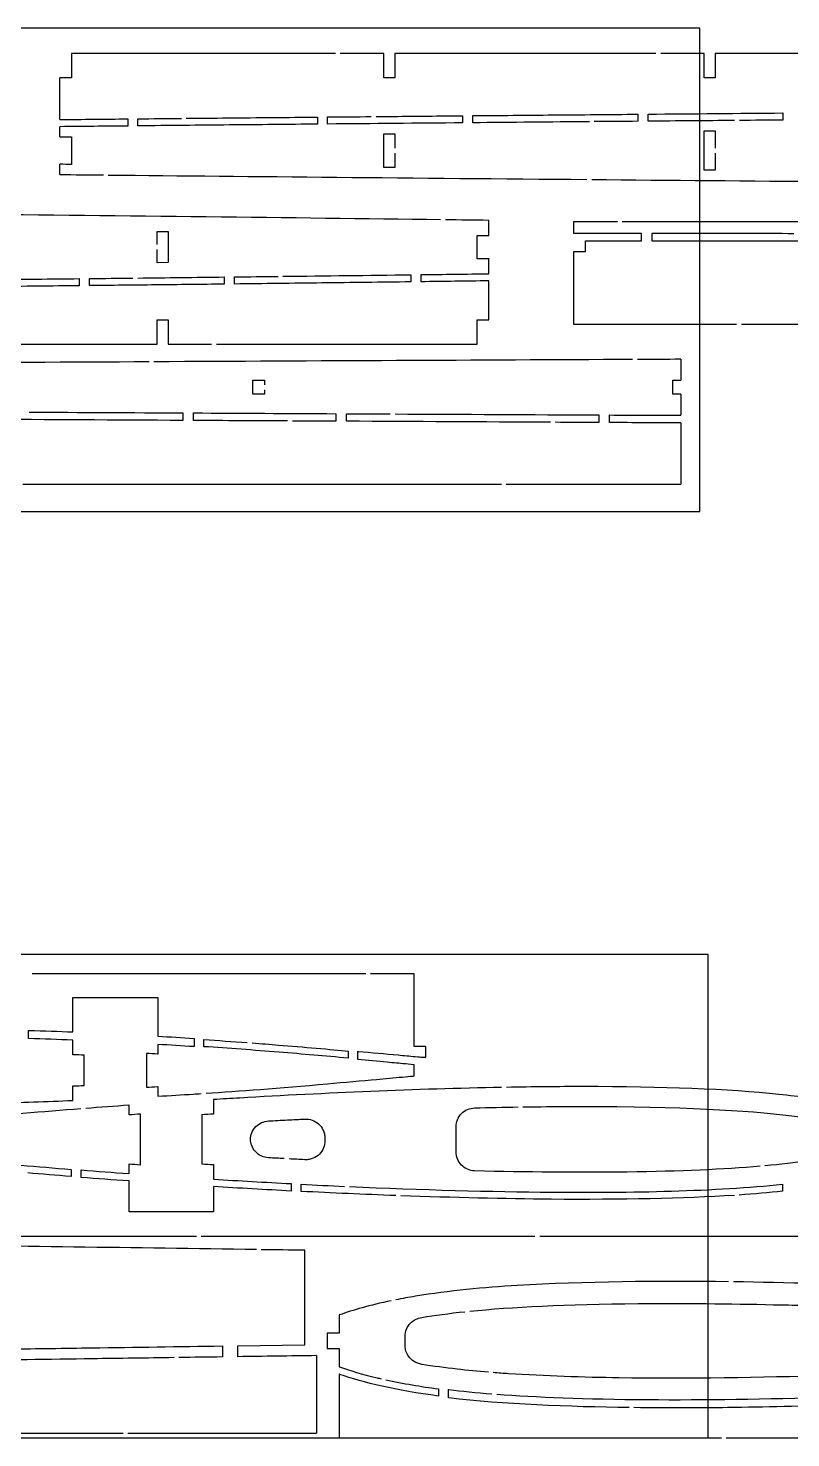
# Model space of a CAD drawing. Header units: millimetres. Extents: x -769 to 745, y -600 to 149.
# Drawn here: x 269.3 to 427, y -143 to 148.6 of the extents above; entities that cross this region are included whole.
import ezdxf

# ---------------------------------------------------------------- set-up
doc = ezdxf.new("R2010")
doc.units = ezdxf.units.MM
doc.header["$MEASUREMENT"] = 0
doc.layers.add('90X10', color=1, linetype='Continuous')

msp = doc.modelspace()

# ---------------------------------------------------------------- linework, layer by layer
for p, q in [((332.87, 143.35), (278.26, 143.35)), ((278.26, 143.35), (278.26, 138.35)), ((342.87, 143.35), (333.87, 143.35)), ((342.87, 138.35), (342.87, 143.35)), ((399.12, 143.35), (345.13, 143.35)), ((345.13, 143.35), (345.13, 138.35)), ((409.12, 143.35), (400.12, 143.35)), ((409.12, 138.35), (409.12, 143.35)), ((465.38, 143.35), (411.39, 143.35)), ((411.39, 143.35), (411.39, 138.35)), ((278.26, 138.35), (275.87, 138.35)), ((275.87, 129.71), (275.87, 138.35)), ((345.13, 138.35), (342.87, 138.35)), ((411.39, 138.35), (409.12, 138.35)), ((289.9, 129.85), (289.9, 128.38)), ((292.02, 128.4), (292.02, 129.87)), ((329.13, 130.23), (329.13, 128.76)), ((331.25, 128.78), (331.25, 130.25)), ((359.13, 130.5), (359.13, 129.03)), ((361.25, 129.05), (361.25, 130.52)), ((395.39, 130.82), (395.39, 129.35)), ((397.51, 129.37), (397.51, 130.84)), ((425.39, 131.08), (425.39, 129.61)), ((275.87, 126.12), (275.87, 128.24)), ((278.26, 126.14), (278.26, 120.44)), ((342.87, 126.76), (345.13, 126.78)), ((342.87, 119.82), (342.87, 126.76)), ((345.13, 126.78), (345.13, 123.79)), ((409.13, 127.35), (411.39, 127.37)), ((409.13, 119.23), (409.13, 127.35)), ((411.39, 127.37), (411.39, 123.79)), ((345.13, 122.79), (345.13, 119.8)), ((411.39, 122.79), (411.39, 119.21)), ((275.87, 118.34), (275.87, 120.46)), ((345.13, 119.8), (342.87, 119.82)), ((411.39, 119.21), (409.13, 119.23)), ((364.59, 105.73), (364.59, 108.85)), ((382.18, 106.12), (382.18, 108.62)), ((295.99, 103.83), (295.99, 106.56)), ((295.99, 106.56), (298.25, 106.53)), ((298.25, 106.53), (298.25, 100.13)), ((362.2, 100.9), (362.2, 105.76)), ((396.18, 106.12), (382.18, 106.12)), ((396.18, 104.65), (396.18, 106.12)), ((398.3, 106.12), (398.3, 104.64)), ((295.99, 100.1), (295.99, 102.83)), ((382.18, 87.31), (382.18, 102.43)), ((382.18, 102.43), (384.56, 102.43)), ((384.56, 102.43), (384.56, 104.65)), ((384.56, 104.65), (396.18, 104.65)), ((298.25, 100.13), (295.99, 100.1)), ((364.59, 97.81), (364.59, 100.94)), ((279.86, 96.8), (279.86, 95.33)), ((281.98, 95.35), (281.98, 96.82)), ((309.87, 97.14), (309.87, 95.66)), ((311.99, 95.69), (311.99, 97.16)), ((348.44, 97.6), (348.44, 96.13)), ((350.56, 96.16), (350.56, 97.63)), ((364.59, 88.27), (364.59, 96.34)), ((295.99, 83.27), (295.99, 88.27)), ((295.99, 88.27), (298.25, 88.27)), ((298.25, 88.27), (298.25, 83.27)), ((362.2, 83.27), (362.2, 88.27)), ((362.2, 88.27), (364.59, 88.27)), ((415.8, 87.31), (382.18, 87.31)), ((515.8, 87.31), (416.8, 87.31)), ((231.99, 83.27), (295.99, 83.27)), ((298.25, 83.27), (307.25, 83.27)), ((308.25, 83.27), (362.2, 83.27)), ((404.31, 80.11), (404.31, 75.76)), ((315.78, 72.88), (315.78, 75.76)), ((315.78, 75.76), (318.17, 75.76)), ((318.17, 75.76), (318.17, 74.82)), ((318.17, 73.82), (318.17, 72.88)), ((402.64, 72.88), (402.64, 75.76)), ((402.64, 75.76), (404.31, 75.76)), ((318.17, 72.88), (315.78, 72.88)), ((404.31, 72.88), (402.64, 72.88)), ((404.31, 72.88), (404.31, 68.52)), ((301.28, 69.02), (301.28, 67.46)), ((303.51, 67.45), (303.51, 69.01)), ((332.95, 68.86), (332.95, 67.3)), ((335.18, 67.29), (335.18, 68.85)), ((387.3, 68.6), (387.3, 67.03)), ((389.53, 67.02), (389.53, 68.59)), ((404.31, 66.95), (404.31, 54.26)), ((268.19, 54.26), (367.19, 54.26)), ((368.19, 54.26), (404.31, 54.26)), ((339.12, -47.07), (270.12, -47.07)), ((349.12, -47.07), (340.12, -47.07)), ((349.12, -62.07), (349.12, -47.07)), ((278.55, -59.06), (278.55, -51.95)), ((278.55, -51.95), (281.05, -51.95)), ((281.05, -51.95), (281.05, -51.95)), ((281.05, -51.95), (293.7, -51.95)), ((293.7, -51.95), (296.14, -51.95)), ((296.14, -51.95), (296.14, -59.94)), ((269.41, -60.44), (269.41, -58.73)), ((278.55, -63.77), (278.55, -60.77)), ((303.65, -60.39), (303.65, -62.1)), ((305.65, -62.11), (305.65, -60.64)), ((280.93, -70.14), (280.93, -63.87)), ((293.76, -63.51), (293.76, -70.5)), ((296.14, -61.65), (296.14, -63.65)), ((335.49, -63.01), (335.49, -64.49)), ((337.49, -64.79), (337.49, -63.07)), ((351.51, -62.07), (349.12, -62.07)), ((351.51, -62.07), (351.51, -64.37)), ((349.12, -68.17), (349.12, -65.84)), ((278.55, -73.24), (278.55, -70.24)), ((296.14, -70.36), (296.14, -72.37)), ((290.18, -76.23), (290.18, -74.22)), ((307.62, -73.06), (307.62, -76.07)), ((292.57, -86.53), (292.57, -76.06)), ((305.24, -76.22), (305.24, -86.37)), ((357.8, -83.87), (357.8, -78.72)), ((330.68, -81.02), (330.68, -81.56)), ((278.2, -87.49), (278.2, -88.97)), ((290.18, -88.36), (290.18, -86.36)), ((307.62, -86.52), (307.62, -89.52)), ((280.28, -89.16), (280.28, -87.62)), ((290.18, -96.27), (290.18, -89.9)), ((307.62, -91.06), (307.62, -96.27)), ((323.68, -90.44), (323.68, -91.98)), ((325.77, -92.05), (325.77, -90.59)), ((425.31, -90.55), (425.31, -92.02)), ((292.54, -96.27), (290.18, -96.27)), ((305.29, -96.26), (292.54, -96.27)), ((305.29, -96.27), (305.29, -96.26)), ((307.62, -96.27), (305.29, -96.27)), ((235.1, -101.32), (304.1, -101.32)), ((305.1, -101.32), (374.1, -101.32)), ((375.1, -101.32), (446.71, -101.32)), ((326.52, -123.79), (326.52, -104.24)), ((333.66, -117.62), (333.66, -121.42)), ((333.66, -121.42), (331.14, -121.42)), ((331.14, -121.42), (331.14, -124.54)), ((347.27, -123.96), (347.27, -121.99)), ((309.48, -124.04), (309.48, -126.31)), ((312.68, -123.99), (326.52, -123.79)), ((312.68, -126.26), (312.68, -123.99)), ((331.14, -124.54), (333.66, -124.54)), ((333.66, -124.54), (333.66, -128.33)), ((328.96, -126.03), (328.96, -142.08)), ((333.66, -129.89), (333.66, -143.04)), ((354.18, -132.92), (354.18, -134.4)), ((356.27, -134.78), (356.27, -133.06)), ((219.96, -142.08), (288.96, -142.08)), ((289.96, -142.08), (328.96, -142.08)), ((333.66, -143.04), (342.66, -143.04)), ((343.66, -143.04), (412.66, -143.04)), ((413.66, -143.04), (482.66, -143.04))]:
    msp.add_line(p, q)
for points, knots in [([(275.87, 129.71), (275.89, 129.71), (275.91, 129.71), (275.93, 129.71), (280.59, 129.76), (285.24, 129.8), (289.9, 129.85)], [-0.005942, -0.005942, -0.005942, -0.005942, 0, 0, 0, 1.39655, 1.39655, 1.39655, 1.39655]), ([(289.9, 128.38), (285.24, 128.33), (280.59, 128.29), (275.93, 128.24), (275.91, 128.24), (275.89, 128.24), (275.87, 128.24)], [0.005823, 0.005823, 0.005823, 0.005823, 1.402411, 1.402411, 1.402411, 1.408233, 1.408233, 1.408233, 1.408233]), ([(329.13, 128.76), (323.06, 128.7), (316.99, 128.65), (310.93, 128.59), (304.63, 128.53), (298.32, 128.47), (292.02, 128.4)], [0.04779, 0.04779, 0.04779, 0.04779, 1.866315, 1.866315, 1.866315, 3.754827, 3.754827, 3.754827, 3.754827]), ([(302.02, 129.97), (304.88, 130), (307.74, 130.02), (310.6, 130.05), (316.77, 130.11), (322.95, 130.17), (329.13, 130.23)], [1.005186, 1.005186, 1.005186, 1.005186, 1.862105, 1.862105, 1.862105, 3.714021, 3.714021, 3.714021, 3.714021]), ([(341.25, 130.34), (342.44, 130.35), (343.63, 130.36), (344.82, 130.37), (349.59, 130.42), (354.36, 130.46), (359.13, 130.5)], [1.107603, 1.107603, 1.107603, 1.107603, 1.465183, 1.465183, 1.465183, 2.895361, 2.895361, 2.895361, 2.895361]), ([(361.25, 130.52), (366.8, 130.57), (372.36, 130.62), (377.91, 130.67), (383.73, 130.72), (389.56, 130.77), (395.39, 130.82)], [0.112799, 0.112799, 0.112799, 0.112799, 1.77806, 1.77806, 1.77806, 3.525004, 3.525004, 3.525004, 3.525004]), ([(275.87, 126.12), (275.89, 126.12), (275.91, 126.12), (275.93, 126.12), (276.71, 126.13), (277.48, 126.13), (278.26, 126.14)], [-39.1443274, -39.1443274, -39.1443274, -39.1443274, -39.1384082, -39.1384082, -39.1384082, -38.9071094, -38.9071094, -38.9071094, -38.9071094]), ([(278.26, 120.44), (277.48, 120.45), (276.71, 120.45), (275.93, 120.46), (275.91, 120.46), (275.89, 120.46), (275.87, 120.46)], [-0.247082, -0.247082, -0.247082, -0.247082, -0.0148566, -0.0148566, -0.0148566, -0.0089151, -0.0089151, -0.0089151, -0.0089151]), ([(275.87, 118.34), (275.89, 118.34), (275.91, 118.34), (275.93, 118.34), (278.86, 118.31), (281.85, 118.28), (284.87, 118.25)], [-0.0058218, -0.0058218, -0.0058218, -0.0058218, 0, 0, 0, 0.8797375, 0.8797375, 0.8797375, 0.8797375]), ([(364.59, 108.85), (364.57, 108.85), (364.55, 108.85), (364.53, 108.85), (361.58, 108.89), (358.6, 108.93), (355.59, 108.97)], [-0.0059201, -0.0059201, -0.0059201, -0.0059201, 0, 0, 0, 0.8838177, 0.8838177, 0.8838177, 0.8838177]), ([(382.18, 108.62), (382.2, 108.62), (382.22, 108.62), (382.24, 108.62), (385.24, 108.62), (388.22, 108.62), (391.18, 108.63)], [-0.0059976, -0.0059976, -0.0059976, -0.0059976, 0, 0, 0, 0.8986379, 0.8986379, 0.8986379, 0.8986379]), ([(362.2, 105.76), (362.98, 105.75), (363.76, 105.74), (364.53, 105.73), (364.55, 105.73), (364.57, 105.73), (364.59, 105.73)], [-0.2449215, -0.2449215, -0.2449215, -0.2449215, -0.0128333, -0.0128333, -0.0128333, -0.0067535, -0.0067535, -0.0067535, -0.0067535]), ([(427.68, 106.1), (424.45, 106.11), (421.22, 106.11), (417.99, 106.11), (411.43, 106.11), (404.87, 106.11), (398.3, 106.12)], [1.005998, 1.005998, 1.005998, 1.005998, 1.975114, 1.975114, 1.975114, 3.944225, 3.944225, 3.944225, 3.944225]), ([(398.3, 104.64), (404.87, 104.64), (411.43, 104.64), (417.99, 104.64), (424.56, 104.63), (431.12, 104.63), (437.68, 104.63)], [0.005997, 0.005997, 0.005997, 0.005997, 1.975114, 1.975114, 1.975114, 3.944225, 3.944225, 3.944225, 3.944225]), ([(364.59, 100.94), (364.57, 100.93), (364.55, 100.93), (364.53, 100.93), (363.75, 100.92), (362.98, 100.91), (362.2, 100.9)], [-42.1052779, -42.1052779, -42.1052779, -42.1052779, -42.0991109, -42.0991109, -42.0991109, -41.8636108, -41.8636108, -41.8636108, -41.8636108]), ([(255.73, 96.55), (257.92, 96.57), (260.11, 96.59), (262.29, 96.61), (268.15, 96.68), (274.01, 96.74), (279.86, 96.8)], [1.100662, 1.100662, 1.100662, 1.100662, 1.744125, 1.744125, 1.744125, 3.472754, 3.472754, 3.472754, 3.472754]), ([(350.56, 97.63), (355.22, 97.69), (359.88, 97.75), (364.53, 97.81), (364.55, 97.81), (364.57, 97.81), (364.59, 97.81)], [0.005923, 0.005923, 0.005923, 0.005923, 1.40243, 1.40243, 1.40243, 1.40835, 1.40835, 1.40835, 1.40835]), ([(364.59, 96.34), (364.57, 96.34), (364.55, 96.34), (364.53, 96.34), (362.2, 96.31), (359.87, 96.28), (357.54, 96.25), (355.22, 96.22), (352.89, 96.19), (350.56, 96.16)], [-0.006082, -0.006082, -0.006082, -0.006082, 0, 0, 0, 0.698398, 0.698398, 0.698398, 1.396097, 1.396097, 1.396097, 1.396097]), ([(279.86, 95.33), (274.13, 95.27), (268.38, 95.21), (262.66, 95.15), (257.02, 95.09), (251.37, 95.03), (245.73, 94.98)], [0.04774, 0.04774, 0.04774, 0.04774, 1.766684, 1.766684, 1.766684, 3.457756, 3.457756, 3.457756, 3.457756]), ([(309.87, 95.66), (305.15, 95.61), (300.43, 95.55), (295.71, 95.5), (291.14, 95.45), (286.56, 95.4), (281.98, 95.35)], [0.043281, 0.043281, 0.043281, 0.043281, 1.458081, 1.458081, 1.458081, 2.830619, 2.830619, 2.830619, 2.830619]), ([(348.44, 96.13), (342.31, 96.05), (336.2, 95.97), (330.06, 95.9), (324.03, 95.83), (318.01, 95.76), (311.99, 95.69)], [0.005924, 0.005924, 0.005924, 0.005924, 1.846779, 1.846779, 1.846779, 3.654558, 3.654558, 3.654558, 3.654558]), ([(404.31, 80.11), (404.29, 80.11), (404.27, 80.11), (404.25, 80.11), (401.28, 80.1), (398.3, 80.08), (395.31, 80.07)], [0.0439651, 0.0439651, 0.0439651, 0.0439651, 0.0499906, 0.0499906, 0.0499906, 0.940508, 0.940508, 0.940508, 0.940508]), ([(389.53, 68.59), (394.45, 68.57), (399.35, 68.55), (404.25, 68.52), (404.27, 68.52), (404.29, 68.52), (404.31, 68.52)], [42.502187, 42.502187, 42.502187, 42.502187, 43.979535, 43.979535, 43.979535, 43.985595, 43.985595, 43.985595, 43.985595]), ([(404.31, 66.95), (404.29, 66.95), (404.27, 66.95), (404.25, 66.95), (399.35, 66.97), (394.44, 67), (389.53, 67.02)], [0.044087, 0.044087, 0.044087, 0.044087, 0.050058, 0.050058, 0.050058, 1.521708, 1.521708, 1.521708, 1.521708]), ([(269.41, -58.73), (269.43, -58.73), (269.45, -58.73), (269.47, -58.73), (272.61, -58.82), (275.63, -58.93), (278.55, -59.06)], [0.1489709, 0.1489709, 0.1489709, 0.1489709, 0.1552328, 0.1552328, 0.1552328, 1.1078816, 1.1078816, 1.1078816, 1.1078816]), ([(278.55, -60.77), (275.52, -60.64), (272.51, -60.53), (269.47, -60.44), (269.45, -60.44), (269.43, -60.44), (269.41, -60.44)], [2.5884273, 2.5884273, 2.5884273, 2.5884273, 3.5125921, 3.5125921, 3.5125921, 3.5184839, 3.5184839, 3.5184839, 3.5184839]), ([(296.14, -59.94), (298.61, -60.08), (301.12, -60.23), (303.59, -60.39), (303.61, -60.39), (303.63, -60.39), (303.65, -60.39)], [3.0297873, 3.0297873, 3.0297873, 3.0297873, 3.793363, 3.793363, 3.793363, 3.7991348, 3.7991348, 3.7991348, 3.7991348]), ([(280.93, -63.87), (280.16, -63.84), (279.38, -63.81), (278.61, -63.77), (278.59, -63.77), (278.57, -63.77), (278.55, -63.77)], [2.0908947, 2.0908947, 2.0908947, 2.0908947, 2.3181559, 2.3181559, 2.3181559, 2.3237896, 2.3237896, 2.3237896, 2.3237896]), ([(296.14, -63.65), (296.12, -63.65), (296.1, -63.65), (296.07, -63.64), (295.3, -63.6), (294.53, -63.56), (293.76, -63.51)], [1.3734278, 1.3734278, 1.3734278, 1.3734278, 1.3797164, 1.3797164, 1.3797164, 1.6094155, 1.6094155, 1.6094155, 1.6094155]), ([(303.65, -62.1), (303.63, -62.1), (303.61, -62.1), (303.59, -62.1), (301.13, -61.94), (298.63, -61.79), (296.14, -61.65)], [0.0880362, 0.0880362, 0.0880362, 0.0880362, 0.0944097, 0.0944097, 0.0944097, 0.8311897, 0.8311897, 0.8311897, 0.8311897]), ([(335.49, -64.49), (330.58, -64.04), (326.23, -63.66), (321.19, -63.25), (315.94, -62.83), (310.81, -62.45), (305.65, -62.11)], [0.05951, 0.05951, 0.05951, 0.05951, 1.552225, 1.552225, 1.552225, 3.108566, 3.108566, 3.108566, 3.108566]), ([(315.63, -61.34), (317.46, -61.48), (319.3, -61.62), (321.12, -61.77), (326, -62.16), (332.2, -62.71), (335.49, -63.01)], [1.048144, 1.048144, 1.048144, 1.048144, 1.56237, 1.56237, 1.56237, 2.946469, 2.946469, 2.946469, 2.946469]), ([(337.49, -63.07), (337.52, -63.07), (337.54, -63.08), (337.56, -63.08), (340.32, -63.33), (343.08, -63.59), (345.84, -63.83), (347.01, -63.93), (348.18, -64.06), (349.35, -64.15), (350.29, -64.22), (350.37, -64.27), (350.72, -64.29), (350.96, -64.31), (351.13, -64.3), (351.27, -64.31), (351.35, -64.31), (351.42, -64.33), (351.48, -64.35), (351.49, -64.36), (351.5, -64.36), (351.51, -64.37)], [0.043755, 0.043755, 0.043755, 0.043755, 0.050329, 0.050329, 0.050329, 0.881803, 0.881803, 0.881803, 1.234319, 1.234319, 1.234319, 1.517919, 1.517919, 1.517919, 1.709677, 1.709677, 1.709677, 1.811526, 1.811526, 1.811526, 1.825473, 1.825473, 1.825473, 1.825473]), ([(349.12, -65.84), (347.57, -65.72), (345.72, -65.53), (345.49, -65.51), (344.84, -65.46), (344.19, -65.4), (343.54, -65.34), (341.7, -65.17), (339.38, -64.96), (337.55, -64.79), (337.53, -64.79), (337.51, -64.79), (337.49, -64.79)], [0.06029, 0.06029, 0.06029, 0.06029, 0.198246, 0.198246, 0.198246, 0.566444, 0.566444, 0.566444, 1.613953, 1.613953, 1.613953, 1.624332, 1.624332, 1.624332, 1.624332]), ([(306.12, -71.75), (312.83, -71.3), (321.05, -70.7), (331.23, -69.79), (334.69, -69.48), (338.42, -69.14), (341.35, -68.87), (343.14, -68.71), (344.94, -68.56), (346.73, -68.39), (347.6, -68.3), (348.02, -68.25), (349, -68.18), (349.04, -68.17), (349.08, -68.17), (349.12, -68.17)], [2.6752125, 2.6752125, 2.6752125, 2.6752125, 3.0555768, 3.0555768, 3.0555768, 3.1848804, 3.1848804, 3.1848804, 3.2638839, 3.2638839, 3.2638839, 3.3025883, 3.3025883, 3.3025883, 3.3041596, 3.3041596, 3.3041596, 3.3041596]), ([(215.43, -72.51), (215.49, -72.52), (215.54, -72.53), (215.6, -72.53), (225.9, -73.83), (241.66, -74.24), (262.41, -73.76), (267.69, -73.64), (273.14, -73.46), (278.55, -73.24)], [0.733034, 0.733034, 0.733034, 0.733034, 0.739103, 0.739103, 0.739103, 1.872606, 1.872606, 1.872606, 2.161365, 2.161365, 2.161365, 2.161365]), ([(278.55, -70.24), (278.57, -70.24), (278.59, -70.24), (278.61, -70.24), (279.38, -70.2), (280.16, -70.17), (280.93, -70.14)], [0.9916513, 0.9916513, 0.9916513, 0.9916513, 0.9974373, 0.9974373, 0.9974373, 1.2308403, 1.2308403, 1.2308403, 1.2308403]), ([(293.76, -70.5), (294.53, -70.45), (295.3, -70.41), (296.07, -70.37), (296.1, -70.36), (296.12, -70.36), (296.14, -70.36)], [0.694965, 0.694965, 0.694965, 0.694965, 0.9269121, 0.9269121, 0.9269121, 0.9332623, 0.9332623, 0.9332623, 0.9332623]), ([(296.14, -72.37), (298.65, -72.22), (301.11, -72.07), (303.47, -71.92), (304.01, -71.89), (304.56, -71.85), (305.12, -71.81)], [2.4811236, 2.4811236, 2.4811236, 2.4811236, 2.6237397, 2.6237397, 2.6237397, 2.6561562, 2.6561562, 2.6561562, 2.6561562]), ([(367.23, -70.54), (349.57, -70.88), (330.75, -71.7), (313.11, -72.73), (311.27, -72.84), (309.45, -72.95), (307.65, -73.06), (307.64, -73.06), (307.63, -73.06), (307.62, -73.06)], [8.894162, 8.894162, 8.894162, 8.894162, 13.267975, 13.267975, 13.267975, 13.722531, 13.722531, 13.722531, 13.724563, 13.724563, 13.724563, 13.724563]), ([(437.04, -73.83), (432.94, -73.02), (428.76, -72.43), (424.58, -71.99), (414.09, -70.89), (400.58, -70.38), (384.14, -70.37), (379, -70.37), (373.67, -70.43), (368.22, -70.53)], [1.416618, 1.416618, 1.416618, 1.416618, 3.138818, 3.138818, 3.138818, 7.459164, 7.459164, 7.459164, 8.811502, 8.811502, 8.811502, 8.811502]), ([(280.21, -74.97), (272.38, -75.58), (264.32, -76.27), (255.67, -77.07), (247.18, -77.86), (237.6, -78.8), (232.59, -79.28), (231.08, -79.42), (229.56, -79.57), (228.05, -79.72), (226.7, -79.86), (226.3, -79.87), (225.69, -79.93), (225.47, -79.96), (225.28, -79.98), (225.12, -80), (225.11, -80), (225.1, -80), (225.1, -80)], [16.040248, 16.040248, 16.040248, 16.040248, 17.995339, 17.995339, 17.995339, 19.912233, 19.912233, 19.912233, 20.491405, 20.491405, 20.491405, 21.010692, 21.010692, 21.010692, 21.20249, 21.20249, 21.20249, 21.21119, 21.21119, 21.21119, 21.21119]), ([(290.18, -74.22), (290.17, -74.22), (290.16, -74.22), (290.15, -74.22), (287.19, -74.44), (284.21, -74.66), (281.21, -74.89)], [15.201272, 15.201272, 15.201272, 15.201272, 15.2036178, 15.2036178, 15.2036178, 15.9571073, 15.9571073, 15.9571073, 15.9571073]), ([(357.8, -78.72), (357.8, -78.2), (357.9, -77.69), (358.1, -77.22), (358.29, -76.75), (358.58, -76.31), (358.94, -75.95), (359.3, -75.58), (359.72, -75.29), (360.2, -75.09), (360.65, -74.9), (361.14, -74.79), (361.64, -74.78)], [0, 0, 0, 0, 0.1562614, 0.1562614, 0.1562614, 0.3125218, 0.3125218, 0.3125218, 0.4687802, 0.4687802, 0.4687802, 0.6202556, 0.6202556, 0.6202556, 0.6202556]), ([(371.64, -74.58), (378.19, -74.48), (384.63, -74.45), (391.07, -74.52), (410.09, -74.7), (422.01, -75.61), (430.6, -76.88)], [1.411126, 1.411126, 1.411126, 1.411126, 3.430558, 3.430558, 3.430558, 9.395355, 9.395355, 9.395355, 9.395355]), ([(292.57, -76.06), (292.56, -76.06), (292.55, -76.06), (292.54, -76.06), (291.75, -76.12), (290.97, -76.17), (290.18, -76.23)], [2.6815238, 2.6815238, 2.6815238, 2.6815238, 2.684311, 2.684311, 2.684311, 2.9220467, 2.9220467, 2.9220467, 2.9220467]), ([(307.62, -76.07), (306.84, -76.11), (306.05, -76.16), (305.26, -76.21), (305.25, -76.21), (305.25, -76.21), (305.24, -76.22)], [3.879945, 3.879945, 3.879945, 3.879945, 4.1082979, 4.1082979, 4.1082979, 4.1106407, 4.1106407, 4.1106407, 4.1106407]), ([(315.28, -81.29), (315.3, -80.82), (315.39, -80.36), (315.57, -79.92), (315.77, -79.45), (316.05, -79.02), (316.41, -78.65), (316.76, -78.31), (317.16, -78.03), (317.6, -77.83), (318.04, -77.63), (318.52, -77.51), (319.01, -77.48)], [0.0128303, 0.0128303, 0.0128303, 0.0128303, 0.1561477, 0.1561477, 0.1561477, 0.3124101, 0.3124101, 0.3124101, 0.4604724, 0.4604724, 0.4604724, 0.6085542, 0.6085542, 0.6085542, 0.6085542]), ([(319.01, -77.48), (320.32, -77.41), (321.62, -77.34), (322.93, -77.27), (324.14, -77.21), (325.34, -77.15), (326.54, -77.09)], [0.379054, 0.379054, 0.379054, 0.379054, 0.772447, 0.772447, 0.772447, 1.1338962, 1.1338962, 1.1338962, 1.1338962]), ([(326.54, -77.09), (327.06, -77.06), (327.57, -77.14), (328.05, -77.31), (328.54, -77.48), (328.98, -77.74), (329.36, -78.08), (329.75, -78.42), (330.06, -78.84), (330.28, -79.3), (330.41, -79.57), (330.51, -79.85), (330.58, -80.14), (330.65, -80.43), (330.68, -80.72), (330.68, -81.02)], [0, 0, 0, 0, 0.1562555, 0.1562555, 0.1562555, 0.3125119, 0.3125119, 0.3125119, 0.4687708, 0.4687708, 0.4687708, 0.559386, 0.559386, 0.559386, 0.6500012, 0.6500012, 0.6500012, 0.6500012]), ([(319.01, -85.1), (318.49, -85.07), (317.99, -84.95), (317.53, -84.72), (317.06, -84.5), (316.65, -84.19), (316.3, -83.81), (315.97, -83.45), (315.72, -83.04), (315.54, -82.58), (315.38, -82.17), (315.29, -81.73), (315.28, -81.29)], [0, 0, 0, 0, 0.1565286, 0.1565286, 0.1565286, 0.313018, 0.313018, 0.313018, 0.4608153, 0.4608153, 0.4608153, 0.5957447, 0.5957447, 0.5957447, 0.5957447]), ([(330.68, -81.56), (330.68, -82.08), (330.58, -82.58), (330.39, -83.06), (330.19, -83.53), (329.91, -83.97), (329.54, -84.33), (329.18, -84.7), (328.76, -84.99), (328.28, -85.19), (328.01, -85.3), (327.72, -85.39), (327.43, -85.44), (327.14, -85.49), (326.84, -85.51), (326.54, -85.5)], [0, 0, 0, 0, 0.1562627, 0.1562627, 0.1562627, 0.3125239, 0.3125239, 0.3125239, 0.4687826, 0.4687826, 0.4687826, 0.5593922, 0.5593922, 0.5593922, 0.6500016, 0.6500016, 0.6500016, 0.6500016]), ([(361.64, -87.81), (361.13, -87.8), (360.62, -87.68), (360.15, -87.48), (359.68, -87.27), (359.26, -86.97), (358.9, -86.6), (358.55, -86.23), (358.27, -85.8), (358.08, -85.32), (357.89, -84.86), (357.8, -84.37), (357.8, -83.87)], [0, 0, 0, 0, 0.1562557, 0.1562557, 0.1562557, 0.3125128, 0.3125128, 0.3125128, 0.4687723, 0.4687723, 0.4687723, 0.6202553, 0.6202553, 0.6202553, 0.6202553]), ([(248.75, -84.9), (251.58, -85.17), (254.47, -85.44), (257.42, -85.71), (264.35, -86.35), (271.27, -86.94), (278.2, -87.49)], [1.008167, 1.008167, 1.008167, 1.008167, 1.813801, 1.813801, 1.813801, 3.704735, 3.704735, 3.704735, 3.704735]), ([(290.18, -86.36), (290.97, -86.41), (291.75, -86.47), (292.54, -86.53), (292.55, -86.53), (292.56, -86.53), (292.57, -86.53)], [0.5422019, 0.5422019, 0.5422019, 0.5422019, 0.7792132, 0.7792132, 0.7792132, 0.7819919, 0.7819919, 0.7819919, 0.7819919]), ([(305.24, -86.37), (305.25, -86.37), (305.25, -86.37), (305.26, -86.37), (306.05, -86.42), (306.84, -86.47), (307.62, -86.52)], [0.9435079, 0.9435079, 0.9435079, 0.9435079, 0.9459057, 0.9459057, 0.9459057, 1.1796183, 1.1796183, 1.1796183, 1.1796183]), ([(420.67, -86.85), (413.18, -87.51), (404.22, -87.9), (393.17, -88.05), (382.83, -88.18), (372.4, -88.08), (361.64, -87.81)], [1.201825, 1.201825, 1.201825, 1.201825, 2.952136, 2.952136, 2.952136, 4.588415, 4.588415, 4.588415, 4.588415]), ([(280.28, -87.62), (283.57, -87.88), (286.86, -88.12), (290.15, -88.36), (290.16, -88.36), (290.17, -88.36), (290.18, -88.36)], [0.0564891, 0.0564891, 0.0564891, 0.0564891, 1.0470743, 1.0470743, 1.0470743, 1.0498509, 1.0498509, 1.0498509, 1.0498509]), ([(290.18, -89.9), (290.17, -89.9), (290.16, -89.9), (290.16, -89.9), (286.83, -89.66), (283.56, -89.42), (280.28, -89.16)], [3.561473, 3.561473, 3.561473, 3.561473, 3.564169, 3.564169, 3.564169, 4.686844, 4.686844, 4.686844, 4.686844]), ([(307.62, -89.52), (307.63, -89.52), (307.64, -89.53), (307.65, -89.53), (312.99, -89.86), (318.34, -90.16), (323.68, -90.44)], [2.789501, 2.789501, 2.789501, 2.789501, 2.791905, 2.791905, 2.791905, 4.381337, 4.381337, 4.381337, 4.381337]), ([(323.68, -91.98), (318.41, -91.7), (312.9, -91.38), (307.65, -91.06), (307.64, -91.06), (307.63, -91.06), (307.62, -91.06)], [0.123821, 0.123821, 0.123821, 0.123821, 1.695516, 1.695516, 1.695516, 1.698252, 1.698252, 1.698252, 1.698252]), ([(335.76, -91.06), (350.61, -91.71), (365.27, -92.12), (377.53, -92.22), (393.6, -92.35), (411.72, -92.04), (425.31, -90.55)], [1.090437, 1.090437, 1.090437, 1.090437, 5.538216, 5.538216, 5.538216, 11.369111, 11.369111, 11.369111, 11.369111]), ([(415.35, -92.87), (404.78, -93.55), (392.11, -93.79), (377.47, -93.68), (367.92, -93.6), (357.15, -93.34), (346.37, -92.95)], [0.958445, 0.958445, 0.958445, 0.958445, 3.693523, 3.693523, 3.693523, 5.47827, 5.47827, 5.47827, 5.47827]), ([(316.52, -104.1), (291.35, -103.74), (266.19, -103.38), (241.03, -103.02), (241.01, -103.02), (240.99, -103.02), (240.97, -103.02)], [1.288216, 1.288216, 1.288216, 1.288216, 8.837449, 8.837449, 8.837449, 8.843535, 8.843535, 8.843535, 8.843535]), ([(326.52, -104.24), (326.5, -104.24), (326.48, -104.24), (326.46, -104.24), (323.48, -104.19), (320.5, -104.15), (317.52, -104.11)], [0.2882162, 0.2882162, 0.2882162, 0.2882162, 0.2941313, 0.2941313, 0.2941313, 1.1882162, 1.1882162, 1.1882162, 1.1882162]), ([(414.16, -110.76), (400, -110.58), (384.12, -110.7), (370.47, -111.53), (363.66, -111.94), (356.32, -112.6), (349.41, -113.75), (347.99, -113.98), (346.65, -114.23), (345.37, -114.48)], [4.12558, 4.12558, 4.12558, 4.12558, 5.009992, 5.009992, 5.009992, 5.451458, 5.451458, 5.451458, 5.541822, 5.541822, 5.541822, 5.541822]), ([(344.39, -114.68), (339.98, -115.6), (336.42, -116.61), (333.7, -117.61), (333.68, -117.62), (333.67, -117.62), (333.66, -117.62)], [5.565203, 5.565203, 5.565203, 5.565203, 5.8848658, 5.8848658, 5.8848658, 5.8864079, 5.8864079, 5.8864079, 5.8864079]), ([(360.63, -116.84), (369.27, -115.97), (380.32, -115.41), (395.49, -115.26), (404.83, -115.18), (414.32, -115.28), (423.48, -115.49), (425.51, -115.53), (427.54, -115.58), (429.58, -115.64)], [1.171394, 1.171394, 1.171394, 1.171394, 3.10715, 3.10715, 3.10715, 4.299507, 4.299507, 4.299507, 4.563175, 4.563175, 4.563175, 4.563175]), ([(347.27, -121.99), (347.27, -121.51), (347.37, -121.02), (347.55, -120.57), (347.74, -120.1), (348.02, -119.68), (348.37, -119.32), (348.68, -119), (349.04, -118.74), (349.44, -118.54), (349.84, -118.33), (350.27, -118.19), (350.71, -118.12)], [0, 0, 0, 0, 0.1492237, 0.1492237, 0.1492237, 0.3018755, 0.3018755, 0.3018755, 0.4369901, 0.4369901, 0.4369901, 0.5737655, 0.5737655, 0.5737655, 0.5737655]), ([(265.56, -124.66), (271.2, -124.58), (276.83, -124.5), (282.46, -124.42), (291.47, -124.29), (300.48, -124.16), (309.48, -124.04)], [1.005915, 1.005915, 1.005915, 1.005915, 2.696205, 2.696205, 2.696205, 5.398192, 5.398192, 5.398192, 5.398192]), ([(350.71, -127.84), (350.16, -127.75), (349.63, -127.55), (349.15, -127.26), (348.7, -126.98), (348.3, -126.61), (347.99, -126.17), (347.76, -125.85), (347.58, -125.49), (347.45, -125.12), (347.33, -124.74), (347.27, -124.35), (347.27, -123.96)], [0, 0, 0, 0, 0.1703832, 0.1703832, 0.1703832, 0.333759, 0.333759, 0.333759, 0.4547048, 0.4547048, 0.4547048, 0.5747656, 0.5747656, 0.5747656, 0.5747656]), ([(299.48, -126.45), (293.85, -126.53), (288.2, -126.61), (282.59, -126.69), (273.58, -126.82), (264.58, -126.95), (255.56, -127.08)], [1.003235, 1.003235, 1.003235, 1.003235, 2.685751, 2.685751, 2.685751, 5.380979, 5.380979, 5.380979, 5.380979]), ([(328.96, -126.03), (328.94, -126.03), (328.92, -126.03), (328.9, -126.03), (323.5, -126.11), (318.07, -126.18), (312.68, -126.26)], [0.043912, 0.043912, 0.043912, 0.043912, 0.049996, 0.049996, 0.049996, 1.668448, 1.668448, 1.668448, 1.668448]), ([(364.5, -129.47), (362.32, -129.29), (360.15, -129.08), (358, -128.83), (355.59, -128.56), (353.14, -128.23), (350.71, -127.84)], [7.273627, 7.273627, 7.273627, 7.273627, 7.837567, 7.837567, 7.837567, 8.472292, 8.472292, 8.472292, 8.472292]), ([(333.66, -128.33), (333.67, -128.33), (333.68, -128.34), (333.7, -128.34), (335.78, -129.11), (338.37, -129.88), (341.47, -130.62), (341.74, -130.69), (342.02, -130.75), (342.3, -130.81)], [0.2808125, 0.2808125, 0.2808125, 0.2808125, 0.284015, 0.284015, 0.284015, 0.7925162, 0.7925162, 0.7925162, 0.8381318, 0.8381318, 0.8381318, 0.8381318]), ([(354.18, -134.4), (345.46, -133.25), (338.58, -131.63), (333.74, -129.91), (333.71, -129.9), (333.68, -129.9), (333.66, -129.89)], [0.030689, 0.030689, 0.030689, 0.030689, 2.682156, 2.682156, 2.682156, 2.696723, 2.696723, 2.696723, 2.696723]), ([(434.46, -130.17), (421.13, -130.6), (405.55, -130.86), (391.5, -130.64), (384.26, -130.53), (376.11, -130.28), (368.67, -129.78), (367.61, -129.71), (366.55, -129.63), (365.5, -129.55)], [1.317784, 1.317784, 1.317784, 1.317784, 5.01314, 5.01314, 5.01314, 6.916414, 6.916414, 6.916414, 7.187908, 7.187908, 7.187908, 7.187908]), ([(356.27, -133.06), (356.3, -133.06), (356.32, -133.07), (356.34, -133.07), (358.97, -133.39), (361.91, -133.68), (365.23, -133.94)], [0.0267782, 0.0267782, 0.0267782, 0.0267782, 0.0334757, 0.0334757, 0.0334757, 0.8199205, 0.8199205, 0.8199205, 0.8199205]), ([(366.23, -134.01), (374.26, -134.61), (384.41, -135.03), (397.46, -135.13), (409.11, -135.22), (422.03, -135.02), (435.2, -134.62)], [0.897833, 0.897833, 0.897833, 0.897833, 2.758846, 2.758846, 2.758846, 4.420945, 4.420945, 4.420945, 4.420945]), ([(393.6, -136.79), (381.2, -136.63), (367.5, -136.12), (356.33, -134.79), (356.31, -134.79), (356.29, -134.78), (356.27, -134.78)], [8.243166, 8.243166, 8.243166, 8.243166, 11.471544, 11.471544, 11.471544, 11.476639, 11.476639, 11.476639, 11.476639]), ([(463.57, -135.2), (446.27, -136.05), (429.04, -136.61), (413.95, -136.79), (408.47, -136.85), (401.77, -136.88), (394.6, -136.8)], [1.098513, 1.098513, 1.098513, 1.098513, 6.276683, 6.276683, 6.276683, 8.156127, 8.156127, 8.156127, 8.156127])]:
    msp.add_open_spline(points, degree=3, knots=knots)
for points in [[(292.02, 129.87), (295.02, 129.9), (298.02, 129.93), (301.02, 129.96)], [(331.25, 130.25), (334.24, 130.28), (337.25, 130.3), (340.25, 130.33)], [(359.13, 129.03), (349.84, 128.95), (340.54, 128.87), (331.25, 128.78)], [(385.39, 129.27), (377.34, 129.2), (369.29, 129.13), (361.25, 129.05)], [(395.39, 129.35), (392.39, 129.33), (389.39, 129.3), (386.39, 129.28)], [(397.51, 130.84), (406.8, 130.92), (416.1, 131), (425.39, 131.08)], [(415.39, 129.52), (409.43, 129.47), (403.47, 129.42), (397.51, 129.37)], [(425.39, 129.61), (422.39, 129.58), (419.39, 129.56), (416.39, 129.53)], [(285.87, 118.24), (315.43, 117.94), (349.32, 117.63), (384.87, 117.32)], [(385.87, 117.31), (418.2, 117.03), (451.87, 116.75), (484.87, 116.49)], [(354.59, 108.98), (323.64, 109.38), (289.38, 109.76), (255.6, 110.11)], [(392.18, 108.63), (424.93, 108.64), (456.17, 108.65), (491.18, 108.66)], [(281.98, 96.82), (284.98, 96.86), (287.98, 96.89), (290.98, 96.92)], [(291.98, 96.93), (297.95, 97), (303.91, 97.07), (309.87, 97.14)], [(311.99, 97.16), (314.99, 97.19), (317.99, 97.23), (320.99, 97.27)], [(321.99, 97.28), (330.81, 97.38), (339.63, 97.49), (348.44, 97.6)], [(294.31, 79.58), (261.68, 79.42), (228.52, 79.25), (195.31, 79.07)], [(394.31, 80.07), (362.27, 79.92), (329.08, 79.76), (295.31, 79.59)], [(301.28, 67.46), (287.38, 67.53), (273.47, 67.6), (259.56, 67.68)], [(269.56, 69.18), (280.13, 69.13), (290.71, 69.07), (301.28, 69.02)], [(303.51, 69.01), (313.33, 68.96), (323.14, 68.91), (332.95, 68.86)], [(322.95, 67.35), (316.47, 67.38), (309.99, 67.41), (303.51, 67.45)], [(332.95, 67.3), (329.95, 67.31), (326.95, 67.33), (323.95, 67.34)], [(335.18, 68.85), (338.18, 68.84), (341.18, 68.82), (344.18, 68.81)], [(377.3, 67.08), (363.26, 67.15), (349.22, 67.22), (335.18, 67.29)], [(345.18, 68.8), (359.25, 68.74), (373.3, 68.67), (387.3, 68.6)], [(387.3, 67.03), (384.3, 67.04), (381.3, 67.06), (378.3, 67.07)], [(305.65, -60.64), (308.53, -60.83), (311.57, -61.04), (314.63, -61.27)], [(361.64, -74.78), (364.67, -74.7), (367.67, -74.64), (370.64, -74.59)], [(322.28, -85.28), (321.19, -85.22), (320.1, -85.16), (319.01, -85.1)], [(326.54, -85.5), (325.45, -85.44), (324.36, -85.39), (323.27, -85.33)], [(430.6, -85.7), (427.87, -86.1), (424.91, -86.46), (421.66, -86.76)], [(278.2, -88.97), (275.1, -88.72), (272.12, -88.48), (269.23, -88.23)], [(325.77, -90.59), (328.76, -90.74), (331.77, -90.88), (334.76, -91.02)], [(345.37, -92.92), (338.74, -92.67), (332.11, -92.38), (325.77, -92.05)], [(425.31, -92.02), (422.52, -92.33), (419.53, -92.58), (416.34, -92.8)], [(484.1, -113.47), (460.81, -112.07), (437, -111.06), (415.16, -110.77)], [(350.71, -118.12), (353.4, -117.69), (356.34, -117.29), (359.64, -116.94)], [(309.48, -126.31), (306.49, -126.35), (303.49, -126.39), (300.48, -126.43)], [(343.28, -131.03), (346.85, -131.82), (350.54, -132.43), (354.18, -132.92)]]:
    msp.add_open_spline(points, degree=3)
at = {"layer": '90X10', "color": 1, "linetype": 'Continuous'}
for points in [[(-491.79, 48.62), (408.21, 48.62), (408.21, 148.62), (-491.79, 148.62)], [(-490.04, -143.04), (409.96, -143.04), (409.96, -43.04), (-490.04, -43.04)]]:
    msp.add_lwpolyline(points, close=True, dxfattribs=at)

doc.saveas('drawing.dxf')
